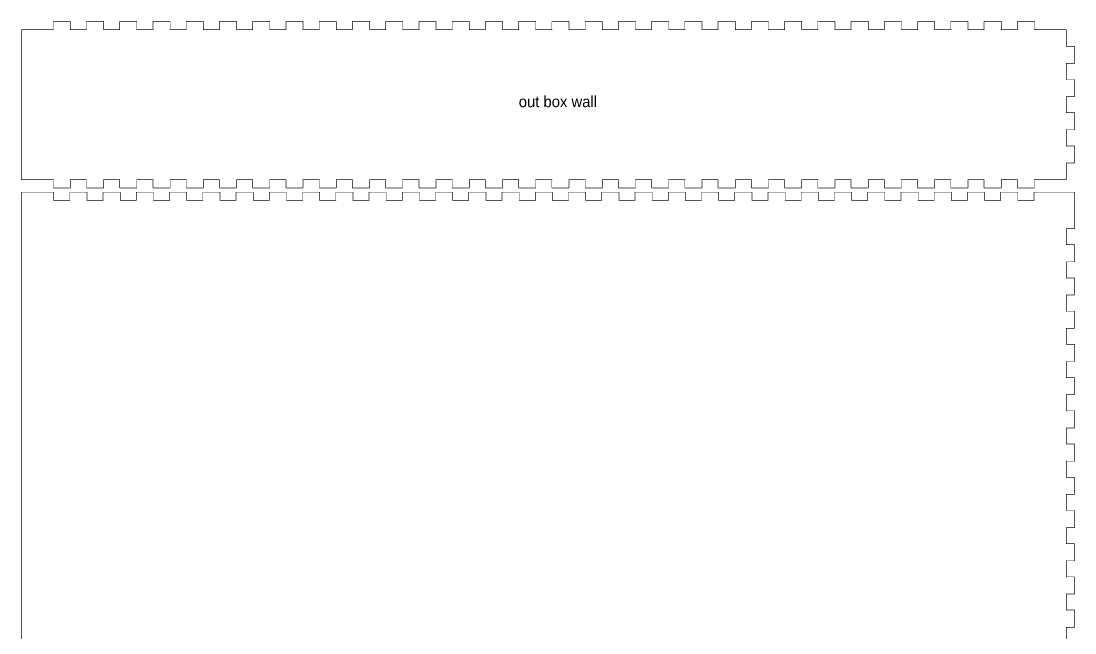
# Model space of a CAD drawing. Extents: x 10 to 772, y 10 to 1010.
# Drawn here: x 391.6 to 772, y 727 to 948.1 of the extents above; entities that cross this region are included whole.
import ezdxf

# ---------------------------------------------------------------- set-up
doc = ezdxf.new("R2010")
doc.units = 0
doc.layers.get('0').update_dxf_attribs({"linetype": 'CONTINUOUS'})

msp = doc.modelspace()

# ---------------------------------------------------------------- linework, layer by layer
at = {"color": 0, "const_width": 0.2}
msp.add_lwpolyline([(391.799, 890.799), (403.2, 890.799), (403.211, 890.799), (403.243, 890.813), (403.239, 890.838), (403.214, 890.841), (403.2, 890.81), (403.2, 890.799), (403.2, 887.899), (403.2, 887.885), (403.229, 887.829), (403.281, 887.801), (403.299, 887.801), (409.3, 887.801), (409.317, 887.801), (409.37, 887.829), (409.399, 887.885), (409.399, 887.899), (409.399, 890.799), (409.399, 890.81), (409.384, 890.841), (409.36, 890.838), (409.356, 890.813), (409.388, 890.799), (409.399, 890.799), (415.202, 890.799), (415.209, 890.799), (415.241, 890.813), (415.237, 890.838), (415.212, 890.841), (415.202, 890.81), (415.202, 890.799), (415.202, 887.899), (415.202, 887.885), (415.23, 887.829), (415.283, 887.801), (415.301, 887.801), (421.298, 887.801), (421.315, 887.801), (421.368, 887.829), (421.4, 887.885), (421.4, 887.899), (421.4, 890.799), (421.4, 890.81), (421.386, 890.841), (421.361, 890.838), (421.358, 890.813), (421.39, 890.799), (421.4, 890.799), (427.2, 890.799), (427.21, 890.799), (427.242, 890.813), (427.239, 890.838), (427.214, 890.841), (427.2, 890.81), (427.2, 890.799), (427.2, 887.899), (427.2, 887.885), (427.228, 887.829), (427.281, 887.801), (427.299, 887.801), (433.299, 887.801), (433.317, 887.801), (433.37, 887.829), (433.402, 887.885), (433.402, 887.899), (433.402, 890.799), (433.402, 890.81), (433.384, 890.841), (433.363, 890.838), (433.356, 890.813), (433.388, 890.799), (433.402, 890.799), (439.201, 890.799), (439.208, 890.799), (439.24, 890.813), (439.237, 890.838), (439.215, 890.841), (439.201, 890.81), (439.201, 890.799), (439.201, 887.899), (439.201, 887.885), (439.23, 887.829), (439.282, 887.801), (439.3, 887.801), (445.301, 887.801), (445.318, 887.801), (445.371, 887.829), (445.4, 887.885), (445.4, 887.899), (445.4, 890.799), (445.4, 890.81), (445.385, 890.841), (445.364, 890.838), (445.357, 890.813), (445.389, 890.799), (445.4, 890.799), (451.199, 890.799), (451.21, 890.799), (451.242, 890.813), (451.238, 890.838), (451.213, 890.841), (451.199, 890.81), (451.199, 890.799), (451.199, 887.899), (451.199, 887.885), (451.227, 887.829), (451.284, 887.801), (451.302, 887.801), (457.299, 887.801), (457.316, 887.801), (457.369, 887.829), (457.401, 887.885), (457.401, 887.899), (457.401, 890.799), (457.401, 890.81), (457.383, 890.841), (457.362, 890.838), (457.359, 890.813), (457.391, 890.799), (457.401, 890.799), (463.201, 890.799), (463.211, 890.799), (463.243, 890.813), (463.236, 890.838), (463.215, 890.841), (463.201, 890.81), (463.201, 890.799), (463.201, 887.899), (463.201, 887.885), (463.229, 887.829), (463.282, 887.801), (463.3, 887.801), (469.3, 887.801), (469.318, 887.801), (469.371, 887.829), (469.399, 887.885), (469.399, 887.899), (469.399, 890.799), (469.399, 890.81), (469.385, 890.841), (469.364, 890.838), (469.357, 890.813), (469.388, 890.799), (469.399, 890.799), (475.199, 890.799), (475.209, 890.799), (475.241, 890.813), (475.238, 890.838), (475.213, 890.841), (475.199, 890.81), (475.199, 890.799), (475.199, 887.899), (475.199, 887.885), (475.23, 887.829), (475.283, 887.801), (475.301, 887.801), (481.302, 887.801), (481.316, 887.801), (481.372, 887.829), (481.401, 887.885), (481.401, 887.899), (481.401, 890.799), (481.401, 890.81), (481.383, 890.841), (481.362, 890.838), (481.358, 890.813), (481.39, 890.799), (481.401, 890.799), (487.2, 890.799), (487.211, 890.799), (487.243, 890.813), (487.236, 890.838), (487.214, 890.841), (487.2, 890.81), (487.2, 890.799), (487.2, 887.899), (487.2, 887.885), (487.228, 887.829), (487.281, 887.801), (487.299, 887.801), (493.3, 887.801), (493.317, 887.801), (493.37, 887.829), (493.399, 887.885), (493.399, 887.899), (493.399, 890.799), (493.399, 890.81), (493.384, 890.841), (493.363, 890.838), (493.356, 890.813), (493.388, 890.799), (493.399, 890.799), (499.198, 890.799), (499.209, 890.799), (499.241, 890.813), (499.237, 890.838), (499.212, 890.841), (499.198, 890.81), (499.198, 890.799), (499.198, 887.899), (499.198, 887.885), (499.23, 887.829), (499.283, 887.801), (499.3, 887.801), (505.301, 887.801), (505.315, 887.801), (505.372, 887.829), (505.4, 887.885), (505.4, 887.899), (505.4, 890.799), (505.4, 890.81), (505.386, 890.841), (505.361, 890.838), (505.358, 890.813), (505.389, 890.799), (505.4, 890.799), (511.2, 890.799), (511.21, 890.799), (511.242, 890.813), (511.239, 890.838), (511.214, 890.841), (511.2, 890.81), (511.2, 890.799), (511.2, 887.899), (511.2, 887.885), (511.228, 887.829), (511.281, 887.801), (511.302, 887.801), (517.299, 887.801), (517.317, 887.801), (517.37, 887.829), (517.398, 887.885), (517.398, 887.899), (517.398, 890.799), (517.398, 890.81), (517.384, 890.841), (517.363, 890.838), (517.356, 890.813), (517.387, 890.799), (517.398, 890.799), (523.201, 890.799), (523.208, 890.799), (523.24, 890.813), (523.236, 890.838), (523.215, 890.841), (523.201, 890.81), (523.201, 890.799), (523.201, 887.899), (523.201, 887.885), (523.229, 887.829), (523.282, 887.801), (523.3, 887.801), (529.301, 887.801), (529.318, 887.801), (529.371, 887.829), (529.4, 887.885), (529.4, 887.899), (529.4, 890.799), (529.4, 890.81), (529.385, 890.841), (529.361, 890.838), (529.357, 890.813), (529.389, 890.799), (529.4, 890.799), (535.199, 890.799), (535.21, 890.799), (535.241, 890.813), (535.238, 890.838), (535.213, 890.841), (535.199, 890.81), (535.199, 890.799), (535.199, 887.899), (535.199, 887.885), (535.227, 887.829), (535.284, 887.801), (535.301, 887.801), (541.299, 887.801), (541.316, 887.801), (541.369, 887.829), (541.401, 887.885), (541.401, 887.899), (541.401, 890.799), (541.401, 890.81), (541.383, 890.841), (541.362, 890.838), (541.355, 890.813), (541.387, 890.799), (541.401, 890.799), (547.201, 890.799), (547.208, 890.799), (547.239, 890.813), (547.236, 890.838), (547.215, 890.841), (547.201, 890.81), (547.201, 890.799), (547.201, 887.899), (547.201, 887.885), (547.229, 887.829), (547.282, 887.801), (547.299, 887.801), (553.3, 887.801), (553.318, 887.801), (553.371, 887.829), (553.399, 887.885), (553.399, 887.899), (553.399, 890.799), (553.399, 890.81), (553.385, 890.841), (553.364, 890.838), (553.357, 890.813), (553.388, 890.799), (553.399, 890.799), (559.199, 890.799), (559.209, 890.799), (559.241, 890.813), (559.237, 890.838), (559.213, 890.841), (559.199, 890.81), (559.199, 890.799), (559.199, 887.899), (559.199, 887.885), (559.227, 887.829), (559.283, 887.801), (559.301, 887.801), (565.302, 887.801), (565.316, 887.801), (565.372, 887.829), (565.4, 887.885), (565.4, 887.899), (565.4, 890.799), (565.4, 890.81), (565.386, 890.841), (565.362, 890.838), (565.358, 890.813), (565.39, 890.799), (565.4, 890.799), (571.2, 890.799), (571.211, 890.799), (571.242, 890.813), (571.235, 890.838), (571.214, 890.841), (571.2, 890.81), (571.2, 890.799), (571.2, 887.899), (571.2, 887.885), (571.228, 887.829), (571.281, 887.801), (571.299, 887.801), (577.3, 887.801), (577.317, 887.801), (577.37, 887.829), (577.398, 887.885), (577.398, 887.899), (577.398, 890.799), (577.398, 890.81), (577.384, 890.841), (577.363, 890.838), (577.356, 890.813), (577.388, 890.799), (577.398, 890.799), (583.198, 890.799), (583.209, 890.799), (583.24, 890.813), (583.237, 890.838), (583.212, 890.841), (583.198, 890.81), (583.198, 890.799), (583.198, 887.899), (583.198, 887.885), (583.23, 887.829), (583.283, 887.801), (583.3, 887.801), (589.301, 887.801), (589.315, 887.801), (589.372, 887.829), (589.4, 887.885), (589.4, 887.899), (589.4, 890.799), (589.4, 890.81), (589.386, 890.841), (589.361, 890.838), (589.358, 890.813), (589.389, 890.799), (589.4, 890.799), (595.2, 890.799), (595.21, 890.799), (595.242, 890.813), (595.238, 890.838), (595.214, 890.841), (595.2, 890.81), (595.2, 890.799), (595.2, 887.899), (595.2, 887.885), (595.228, 887.829), (595.281, 887.801), (595.298, 887.801), (601.299, 887.801), (601.317, 887.801), (601.37, 887.829), (601.401, 887.885), (601.401, 887.899), (601.401, 890.799), (601.401, 890.81), (601.384, 890.841), (601.363, 890.838), (601.359, 890.813), (601.391, 890.799), (601.401, 890.799), (607.201, 890.799), (607.208, 890.799), (607.24, 890.813), (607.236, 890.838), (607.212, 890.841), (607.201, 890.81), (607.201, 890.799), (607.201, 887.899), (607.201, 887.885), (607.229, 887.829), (607.282, 887.801), (607.3, 887.801), (613.301, 887.801), (613.318, 887.801), (613.371, 887.829), (613.399, 887.885), (613.399, 887.899), (613.399, 890.799), (613.399, 890.81), (613.385, 890.841), (613.361, 890.838), (613.357, 890.813), (613.389, 890.799), (613.399, 890.799), (619.199, 890.799), (619.21, 890.799), (619.241, 890.813), (619.238, 890.838), (619.213, 890.841), (619.199, 890.81), (619.199, 890.799), (619.199, 887.899), (619.199, 887.885), (619.231, 887.829), (619.284, 887.801), (619.301, 887.801), (625.299, 887.801), (625.316, 887.801), (625.369, 887.829), (625.401, 887.885), (625.401, 887.899), (625.401, 890.799), (625.401, 890.81), (625.383, 890.841), (625.362, 890.838), (625.355, 890.813), (625.387, 890.799), (625.401, 890.799), (631.201, 890.799), (631.208, 890.799), (631.239, 890.813), (631.236, 890.838), (631.215, 890.841), (631.201, 890.81), (631.201, 890.799), (631.201, 887.899), (631.201, 887.885), (631.229, 887.829), (631.282, 887.801), (631.299, 887.801), (637.3, 887.801), (637.318, 887.801), (637.371, 887.829), (637.399, 887.885), (637.399, 887.899), (637.399, 890.799), (637.399, 890.81), (637.385, 890.841), (637.364, 890.838), (637.357, 890.813), (637.388, 890.799), (637.399, 890.799), (643.199, 890.799), (643.209, 890.799), (643.241, 890.813), (643.237, 890.838), (643.213, 890.841), (643.199, 890.81), (643.199, 890.799), (643.199, 887.899), (643.199, 887.885), (643.227, 887.829), (643.283, 887.801), (643.301, 887.801), (649.302, 887.801), (649.316, 887.801), (649.369, 887.829), (649.4, 887.885), (649.4, 887.899), (649.4, 890.799), (649.4, 890.81), (649.386, 890.841), (649.362, 890.838), (649.358, 890.813), (649.39, 890.799), (649.4, 890.799), (655.2, 890.799), (655.211, 890.799), (655.242, 890.813), (655.239, 890.838), (655.214, 890.841), (655.2, 890.81), (655.2, 890.799), (655.2, 887.899), (655.2, 887.885), (655.228, 887.829), (655.281, 887.801), (655.299, 887.801), (661.3, 887.801), (661.317, 887.801), (661.37, 887.829), (661.402, 887.885), (661.402, 887.899), (661.402, 890.799), (661.402, 890.81), (661.384, 890.841), (661.363, 890.838), (661.356, 890.813), (661.388, 890.799), (661.402, 890.799), (667.202, 890.799), (667.209, 890.799), (667.24, 890.813), (667.237, 890.838), (667.216, 890.841), (667.202, 890.81), (667.202, 890.799), (667.202, 887.899), (667.202, 887.885), (667.23, 887.829), (667.283, 887.801), (667.3, 887.801), (673.301, 887.801), (673.315, 887.801), (673.372, 887.829), (673.4, 887.885), (673.4, 887.899), (673.4, 890.799), (673.4, 890.81), (673.386, 890.841), (673.361, 890.838), (673.358, 890.813), (673.389, 890.799), (673.4, 890.799), (679.2, 890.799), (679.21, 890.799), (679.242, 890.813), (679.238, 890.838), (679.214, 890.841), (679.2, 890.81), (679.2, 890.799), (679.2, 887.899), (679.2, 887.885), (679.231, 887.829), (679.281, 887.801), (679.298, 887.801), (685.299, 887.801), (685.317, 887.801), (685.37, 887.829), (685.401, 887.885), (685.401, 887.899), (685.401, 890.799), (685.401, 890.81), (685.384, 890.841), (685.363, 890.838), (685.359, 890.813), (685.391, 890.799), (685.401, 890.799), (691.201, 890.799), (691.212, 890.799), (691.243, 890.813), (691.236, 890.838), (691.215, 890.841), (691.201, 890.81), (691.201, 890.799), (691.201, 887.899), (691.201, 887.885), (691.229, 887.829), (691.282, 887.801), (691.3, 887.801), (697.301, 887.801), (697.315, 887.801), (697.371, 887.829), (697.399, 887.885), (697.399, 887.899), (697.399, 890.799), (697.399, 890.81), (697.385, 890.841), (697.361, 890.838), (697.357, 890.813), (697.389, 890.799), (697.399, 890.799), (703.199, 890.799), (703.21, 890.799), (703.241, 890.813), (703.238, 890.838), (703.213, 890.841), (703.199, 890.81), (703.199, 890.799), (703.199, 887.899), (703.199, 887.885), (703.231, 887.829), (703.28, 887.801), (703.301, 887.801), (709.299, 887.801), (709.316, 887.801), (709.369, 887.829), (709.401, 887.885), (709.401, 887.899), (709.401, 890.799), (709.401, 890.81), (709.387, 890.841), (709.362, 890.838), (709.359, 890.813), (709.39, 890.799), (709.401, 890.799), (715.2, 890.799), (715.211, 890.799), (715.243, 890.813), (715.239, 890.838), (715.215, 890.841), (715.2, 890.81), (715.2, 890.799), (715.2, 887.899), (715.2, 887.885), (715.229, 887.829), (715.282, 887.801), (715.299, 887.801), (721.3, 887.801), (721.318, 887.801), (721.371, 887.829), (721.399, 887.885), (721.399, 887.899), (721.399, 890.799), (721.399, 890.81), (721.385, 890.841), (721.36, 890.838), (721.356, 890.813), (721.388, 890.799), (721.399, 890.799), (727.202, 890.799), (727.209, 890.799), (727.241, 890.813), (727.237, 890.838), (727.213, 890.841), (727.202, 890.81), (727.202, 890.799), (727.202, 887.899), (727.202, 887.885), (727.23, 887.829), (727.283, 887.801), (727.301, 887.801), (733.298, 887.801), (733.316, 887.801), (733.369, 887.829), (733.4, 887.885), (733.4, 887.899), (733.4, 890.799), (733.4, 890.81), (733.386, 890.841), (733.362, 890.838), (733.358, 890.813), (733.39, 890.799), (733.4, 890.799), (739.2, 890.799), (739.211, 890.799), (739.242, 890.813), (739.239, 890.838), (739.214, 890.841), (739.2, 890.81), (739.2, 890.799), (739.2, 887.899), (739.2, 887.885), (739.228, 887.829), (739.281, 887.801), (739.299, 887.801), (745.299, 887.801), (745.317, 887.801), (745.37, 887.829), (745.402, 887.885), (745.402, 887.899), (745.402, 890.799), (745.402, 890.81), (745.384, 890.841), (745.363, 890.838), (745.356, 890.813), (745.388, 890.799), (745.402, 890.799), (751.201, 890.799), (751.208, 890.799), (751.24, 890.813), (751.237, 890.838), (751.216, 890.841), (751.201, 890.81), (751.201, 890.799), (751.201, 887.899), (751.201, 887.885), (751.23, 887.829), (751.283, 887.801), (751.3, 887.801), (757.301, 887.801), (757.315, 887.801), (757.372, 887.829), (757.4, 887.885), (757.4, 887.899), (757.4, 890.799), (757.4, 890.81), (757.386, 890.841), (757.361, 890.838), (757.357, 890.813), (757.389, 890.799), (757.4, 890.799), (768.802, 890.799), (768.816, 890.799), (768.872, 890.831), (768.9, 890.884), (768.9, 890.901), (768.9, 896.8), (768.9, 896.81), (768.886, 896.842), (768.862, 896.839), (768.858, 896.814), (768.89, 896.8), (768.9, 896.8), (771.8, 896.8), (771.818, 896.8), (771.871, 896.832), (771.899, 896.885), (771.899, 896.899), (771.899, 902.899), (771.899, 902.917), (771.871, 902.97), (771.818, 902.998), (771.8, 902.998), (768.9, 902.998), (768.89, 902.998), (768.858, 902.984), (768.862, 902.963), (768.886, 902.959), (768.9, 902.991), (768.9, 902.998), (768.9, 908.801), (768.9, 908.812), (768.886, 908.844), (768.862, 908.837), (768.858, 908.816), (768.89, 908.801), (768.9, 908.801), (771.8, 908.801), (771.818, 908.801), (771.871, 908.83), (771.899, 908.883), (771.899, 908.9), (771.899, 914.901), (771.899, 914.919), (771.871, 914.972), (771.818, 915), (771.8, 915), (768.9, 915), (768.89, 915), (768.858, 914.986), (768.862, 914.961), (768.886, 914.957), (768.9, 914.989), (768.9, 915), (768.9, 920.799), (768.9, 920.81), (768.886, 920.842), (768.862, 920.838), (768.858, 920.813), (768.89, 920.799), (768.9, 920.799), (771.8, 920.799), (771.818, 920.799), (771.871, 920.831), (771.899, 920.884), (771.899, 920.902), (771.899, 926.899), (771.899, 926.917), (771.871, 926.973), (771.818, 927.001), (771.8, 927.001), (768.9, 927.001), (768.89, 927.001), (768.858, 926.987), (768.862, 926.962), (768.886, 926.959), (768.9, 926.991), (768.9, 927.001), (768.9, 932.801), (768.9, 932.811), (768.886, 932.843), (768.862, 932.84), (768.858, 932.815), (768.89, 932.801), (768.9, 932.801), (771.8, 932.801), (771.818, 932.801), (771.871, 932.829), (771.899, 932.882), (771.899, 932.9), (771.899, 938.9), (771.899, 938.918), (771.871, 938.971), (771.818, 938.999), (771.8, 938.999), (768.9, 938.999), (768.89, 938.999), (768.858, 938.985), (768.862, 938.964), (768.886, 938.957), (768.9, 938.989), (768.9, 938.999), (768.9, 944.901), (768.9, 944.919), (768.872, 944.972), (768.816, 945), (768.802, 945), (757.4, 945), (757.389, 945), (757.357, 944.986), (757.361, 944.961), (757.386, 944.958), (757.4, 944.989), (757.4, 945), (757.4, 947.9), (757.4, 947.917), (757.372, 947.97), (757.315, 947.999), (757.301, 947.999), (751.3, 947.999), (751.283, 947.999), (751.23, 947.97), (751.201, 947.917), (751.201, 947.9), (751.201, 945), (751.201, 944.989), (751.216, 944.958), (751.237, 944.961), (751.24, 944.986), (751.208, 945), (751.201, 945), (745.402, 945), (745.388, 945), (745.356, 944.986), (745.363, 944.961), (745.384, 944.958), (745.402, 944.989), (745.402, 945), (745.402, 947.9), (745.402, 947.917), (745.37, 947.97), (745.317, 947.999), (745.299, 947.999), (739.299, 947.999), (739.281, 947.999), (739.228, 947.97), (739.2, 947.917), (739.2, 947.9), (739.2, 945), (739.2, 944.989), (739.214, 944.958), (739.239, 944.961), (739.242, 944.986), (739.211, 945), (739.2, 945), (733.4, 945), (733.39, 945), (733.358, 944.986), (733.362, 944.961), (733.386, 944.958), (733.4, 944.989), (733.4, 945), (733.4, 947.9), (733.4, 947.917), (733.369, 947.97), (733.316, 947.999), (733.298, 947.999), (727.301, 947.999), (727.283, 947.999), (727.23, 947.97), (727.202, 947.917), (727.202, 947.9), (727.202, 945), (727.202, 944.989), (727.213, 944.958), (727.237, 944.961), (727.241, 944.986), (727.209, 945), (727.202, 945), (721.399, 945), (721.388, 945), (721.356, 944.986), (721.36, 944.961), (721.385, 944.958), (721.399, 944.989), (721.399, 945), (721.399, 947.9), (721.399, 947.917), (721.371, 947.97), (721.318, 947.999), (721.3, 947.999), (715.299, 947.999), (715.282, 947.999), (715.229, 947.97), (715.2, 947.917), (715.2, 947.9), (715.2, 945), (715.2, 944.989), (715.215, 944.958), (715.239, 944.961), (715.243, 944.986), (715.211, 945), (715.2, 945), (709.401, 945), (709.39, 945), (709.359, 944.986), (709.362, 944.961), (709.387, 944.958), (709.401, 944.989), (709.401, 945), (709.401, 947.9), (709.401, 947.917), (709.369, 947.97), (709.316, 947.999), (709.299, 947.999), (703.301, 947.999), (703.28, 947.999), (703.231, 947.97), (703.199, 947.917), (703.199, 947.9), (703.199, 945), (703.199, 944.989), (703.213, 944.958), (703.238, 944.961), (703.241, 944.986), (703.21, 945), (703.199, 945), (697.399, 945), (697.389, 945), (697.357, 944.986), (697.361, 944.961), (697.385, 944.958), (697.399, 944.989), (697.399, 945), (697.399, 947.9), (697.399, 947.917), (697.371, 947.97), (697.315, 947.999), (697.301, 947.999), (691.3, 947.999), (691.282, 947.999), (691.229, 947.97), (691.201, 947.917), (691.201, 947.9), (691.201, 945), (691.201, 944.989), (691.215, 944.958), (691.236, 944.961), (691.243, 944.986), (691.212, 945), (691.201, 945), (685.401, 945), (685.391, 945), (685.359, 944.986), (685.363, 944.961), (685.384, 944.958), (685.401, 944.989), (685.401, 945), (685.401, 947.9), (685.401, 947.917), (685.37, 947.97), (685.317, 947.999), (685.299, 947.999), (679.298, 947.999), (679.281, 947.999), (679.231, 947.97), (679.2, 947.917), (679.2, 947.9), (679.2, 945), (679.2, 944.989), (679.214, 944.958), (679.238, 944.961), (679.242, 944.986), (679.21, 945), (679.2, 945), (673.4, 945), (673.389, 945), (673.358, 944.986), (673.361, 944.961), (673.386, 944.958), (673.4, 944.989), (673.4, 945), (673.4, 947.9), (673.4, 947.917), (673.372, 947.97), (673.315, 947.999), (673.301, 947.999), (667.3, 947.999), (667.283, 947.999), (667.23, 947.97), (667.202, 947.917), (667.202, 947.9), (667.202, 945), (667.202, 944.989), (667.216, 944.958), (667.237, 944.961), (667.24, 944.986), (667.209, 945), (667.202, 945), (661.402, 945), (661.388, 945), (661.356, 944.986), (661.363, 944.961), (661.384, 944.958), (661.402, 944.989), (661.402, 945), (661.402, 947.9), (661.402, 947.917), (661.37, 947.97), (661.317, 947.999), (661.3, 947.999), (655.299, 947.999), (655.281, 947.999), (655.228, 947.97), (655.2, 947.917), (655.2, 947.9), (655.2, 945), (655.2, 944.989), (655.214, 944.958), (655.239, 944.961), (655.242, 944.986), (655.211, 945), (655.2, 945), (649.4, 945), (649.39, 945), (649.358, 944.986), (649.362, 944.961), (649.386, 944.958), (649.4, 944.989), (649.4, 945), (649.4, 947.9), (649.4, 947.917), (649.369, 947.97), (649.316, 947.999), (649.302, 947.999), (643.301, 947.999), (643.283, 947.999), (643.227, 947.97), (643.199, 947.917), (643.199, 947.9), (643.199, 945), (643.199, 944.989), (643.213, 944.958), (643.237, 944.961), (643.241, 944.986), (643.209, 945), (643.199, 945), (637.399, 945), (637.388, 945), (637.357, 944.986), (637.364, 944.961), (637.385, 944.958), (637.399, 944.989), (637.399, 945), (637.399, 947.9), (637.399, 947.917), (637.371, 947.97), (637.318, 947.999), (637.3, 947.999), (631.299, 947.999), (631.282, 947.999), (631.229, 947.97), (631.201, 947.917), (631.201, 947.9), (631.201, 945), (631.201, 944.989), (631.215, 944.958), (631.236, 944.961), (631.239, 944.986), (631.208, 945), (631.201, 945), (625.401, 945), (625.387, 945), (625.355, 944.986), (625.362, 944.961), (625.383, 944.958), (625.401, 944.989), (625.401, 945), (625.401, 947.9), (625.401, 947.917), (625.369, 947.97), (625.316, 947.999), (625.299, 947.999), (619.301, 947.999), (619.284, 947.999), (619.231, 947.97), (619.199, 947.917), (619.199, 947.9), (619.199, 945), (619.199, 944.989), (619.213, 944.958), (619.238, 944.961), (619.241, 944.986), (619.21, 945), (619.199, 945), (613.399, 945), (613.389, 945), (613.357, 944.986), (613.361, 944.961), (613.385, 944.958), (613.399, 944.989), (613.399, 945), (613.399, 947.9), (613.399, 947.917), (613.371, 947.97), (613.318, 947.999), (613.301, 947.999), (607.3, 947.999), (607.282, 947.999), (607.229, 947.97), (607.201, 947.917), (607.201, 947.9), (607.201, 945), (607.201, 944.989), (607.212, 944.958), (607.236, 944.961), (607.24, 944.986), (607.208, 945), (607.201, 945), (601.401, 945), (601.391, 945), (601.359, 944.986), (601.363, 944.961), (601.384, 944.958), (601.401, 944.989), (601.401, 945), (601.401, 947.9), (601.401, 947.917), (601.37, 947.97), (601.317, 947.999), (601.299, 947.999), (595.298, 947.999), (595.281, 947.999), (595.228, 947.97), (595.2, 947.917), (595.2, 947.9), (595.2, 945), (595.2, 944.989), (595.214, 944.958), (595.238, 944.961), (595.242, 944.986), (595.21, 945), (595.2, 945), (589.4, 945), (589.389, 945), (589.358, 944.986), (589.361, 944.961), (589.386, 944.958), (589.4, 944.989), (589.4, 945), (589.4, 947.9), (589.4, 947.917), (589.372, 947.97), (589.315, 947.999), (589.301, 947.999), (583.3, 947.999), (583.283, 947.999), (583.23, 947.97), (583.198, 947.917), (583.198, 947.9), (583.198, 945), (583.198, 944.989), (583.212, 944.958), (583.237, 944.961), (583.24, 944.986), (583.209, 945), (583.198, 945), (577.398, 945), (577.388, 945), (577.356, 944.986), (577.363, 944.961), (577.384, 944.958), (577.398, 944.989), (577.398, 945), (577.398, 947.9), (577.398, 947.917), (577.37, 947.97), (577.317, 947.999), (577.3, 947.999), (571.299, 947.999), (571.281, 947.999), (571.228, 947.97), (571.2, 947.917), (571.2, 947.9), (571.2, 945), (571.2, 944.989), (571.214, 944.958), (571.235, 944.961), (571.242, 944.986), (571.211, 945), (571.2, 945), (565.4, 945), (565.39, 945), (565.358, 944.986), (565.362, 944.961), (565.386, 944.958), (565.4, 944.989), (565.4, 945), (565.4, 947.9), (565.4, 947.917), (565.372, 947.97), (565.316, 947.999), (565.302, 947.999), (559.301, 947.999), (559.283, 947.999), (559.227, 947.97), (559.199, 947.917), (559.199, 947.9), (559.199, 945), (559.199, 944.989), (559.213, 944.958), (559.237, 944.961), (559.241, 944.986), (559.209, 945), (559.199, 945), (553.399, 945), (553.388, 945), (553.357, 944.986), (553.364, 944.961), (553.385, 944.958), (553.399, 944.989), (553.399, 945), (553.399, 947.9), (553.399, 947.917), (553.371, 947.97), (553.318, 947.999), (553.3, 947.999), (547.299, 947.999), (547.282, 947.999), (547.229, 947.97), (547.201, 947.917), (547.201, 947.9), (547.201, 945), (547.201, 944.989), (547.215, 944.958), (547.236, 944.961), (547.239, 944.986), (547.208, 945), (547.201, 945), (541.401, 945), (541.387, 945), (541.355, 944.986), (541.362, 944.961), (541.383, 944.958), (541.401, 944.989), (541.401, 945), (541.401, 947.9), (541.401, 947.917), (541.369, 947.97), (541.316, 947.999), (541.299, 947.999), (535.301, 947.999), (535.284, 947.999), (535.227, 947.97), (535.199, 947.917), (535.199, 947.9), (535.199, 945), (535.199, 944.989), (535.213, 944.958), (535.238, 944.961), (535.241, 944.986), (535.21, 945), (535.199, 945), (529.4, 945), (529.389, 945), (529.357, 944.986), (529.361, 944.961), (529.385, 944.958), (529.4, 944.989), (529.4, 945), (529.4, 947.9), (529.4, 947.917), (529.371, 947.97), (529.318, 947.999), (529.301, 947.999), (523.3, 947.999), (523.282, 947.999), (523.229, 947.97), (523.201, 947.917), (523.201, 947.9), (523.201, 945), (523.201, 944.989), (523.215, 944.958), (523.236, 944.961), (523.24, 944.986), (523.208, 945), (523.201, 945), (517.398, 945), (517.387, 945), (517.356, 944.986), (517.363, 944.961), (517.384, 944.958), (517.398, 944.989), (517.398, 945), (517.398, 947.9), (517.398, 947.917), (517.37, 947.97), (517.317, 947.999), (517.299, 947.999), (511.302, 947.999), (511.281, 947.999), (511.228, 947.97), (511.2, 947.917), (511.2, 947.9), (511.2, 945), (511.2, 944.989), (511.214, 944.958), (511.239, 944.961), (511.242, 944.986), (511.21, 945), (511.2, 945), (505.4, 945), (505.389, 945), (505.358, 944.986), (505.361, 944.961), (505.386, 944.958), (505.4, 944.989), (505.4, 945), (505.4, 947.9), (505.4, 947.917), (505.372, 947.97), (505.315, 947.999), (505.301, 947.999), (499.3, 947.999), (499.283, 947.999), (499.23, 947.97), (499.198, 947.917), (499.198, 947.9), (499.198, 945), (499.198, 944.989), (499.212, 944.958), (499.237, 944.961), (499.241, 944.986), (499.209, 945), (499.198, 945), (493.399, 945), (493.388, 945), (493.356, 944.986), (493.363, 944.961), (493.384, 944.958), (493.399, 944.989), (493.399, 945), (493.399, 947.9), (493.399, 947.917), (493.37, 947.97), (493.317, 947.999), (493.3, 947.999), (487.299, 947.999), (487.281, 947.999), (487.228, 947.97), (487.2, 947.917), (487.2, 947.9), (487.2, 945), (487.2, 944.989), (487.214, 944.958), (487.236, 944.961), (487.243, 944.986), (487.211, 945), (487.2, 945), (481.401, 945), (481.39, 945), (481.358, 944.986), (481.362, 944.961), (481.383, 944.958), (481.401, 944.989), (481.401, 945), (481.401, 947.9), (481.401, 947.917), (481.372, 947.97), (481.316, 947.999), (481.302, 947.999), (475.301, 947.999), (475.283, 947.999), (475.23, 947.97), (475.199, 947.917), (475.199, 947.9), (475.199, 945), (475.199, 944.989), (475.213, 944.958), (475.238, 944.961), (475.241, 944.986), (475.209, 945), (475.199, 945), (469.399, 945), (469.388, 945), (469.357, 944.986), (469.364, 944.961), (469.385, 944.958), (469.399, 944.989), (469.399, 945), (469.399, 947.9), (469.399, 947.917), (469.371, 947.97), (469.318, 947.999), (469.3, 947.999), (463.3, 947.999), (463.282, 947.999), (463.229, 947.97), (463.201, 947.917), (463.201, 947.9), (463.201, 945), (463.201, 944.989), (463.215, 944.958), (463.236, 944.961), (463.243, 944.986), (463.211, 945), (463.201, 945), (457.401, 945), (457.391, 945), (457.359, 944.986), (457.362, 944.961), (457.383, 944.958), (457.401, 944.989), (457.401, 945), (457.401, 947.9), (457.401, 947.917), (457.369, 947.97), (457.316, 947.999), (457.299, 947.999), (451.302, 947.999), (451.284, 947.999), (451.227, 947.97), (451.199, 947.917), (451.199, 947.9), (451.199, 945), (451.199, 944.989), (451.213, 944.958), (451.238, 944.961), (451.242, 944.986), (451.21, 945), (451.199, 945), (445.4, 945), (445.389, 945), (445.357, 944.986), (445.364, 944.961), (445.385, 944.958), (445.4, 944.989), (445.4, 945), (445.4, 947.9), (445.4, 947.917), (445.371, 947.97), (445.318, 947.999), (445.301, 947.999), (439.3, 947.999), (439.282, 947.999), (439.23, 947.97), (439.201, 947.917), (439.201, 947.9), (439.201, 945), (439.201, 944.989), (439.215, 944.958), (439.237, 944.961), (439.24, 944.986), (439.208, 945), (439.201, 945), (433.402, 945), (433.388, 945), (433.356, 944.986), (433.363, 944.961), (433.384, 944.958), (433.402, 944.989), (433.402, 945), (433.402, 947.9), (433.402, 947.917), (433.37, 947.97), (433.317, 947.999), (433.299, 947.999), (427.299, 947.999), (427.281, 947.999), (427.228, 947.97), (427.2, 947.917), (427.2, 947.9), (427.2, 945), (427.2, 944.989), (427.214, 944.958), (427.239, 944.961), (427.242, 944.986), (427.21, 945), (427.2, 945), (421.4, 945), (421.39, 945), (421.358, 944.986), (421.361, 944.961), (421.386, 944.958), (421.4, 944.989), (421.4, 945), (421.4, 947.9), (421.4, 947.917), (421.368, 947.97), (421.315, 947.999), (421.298, 947.999), (415.301, 947.999), (415.283, 947.999), (415.23, 947.97), (415.202, 947.917), (415.202, 947.9), (415.202, 945), (415.202, 944.989), (415.212, 944.958), (415.237, 944.961), (415.241, 944.986), (415.209, 945), (415.202, 945), (409.399, 945), (409.388, 945), (409.356, 944.986), (409.36, 944.961), (409.384, 944.958), (409.399, 944.989), (409.399, 945), (409.399, 947.9), (409.399, 947.917), (409.37, 947.97), (409.317, 947.999), (409.3, 947.999), (403.299, 947.999), (403.281, 947.999), (403.229, 947.97), (403.2, 947.917), (403.2, 947.9), (403.2, 945), (403.2, 944.989), (403.214, 944.958), (403.239, 944.961), (403.243, 944.986), (403.211, 945), (403.2, 945), (391.799, 945), (391.781, 945), (391.728, 944.972), (391.7, 944.919), (391.7, 944.901), (391.7, 890.901), (391.7, 890.884), (391.728, 890.831), (391.781, 890.799), (391.799, 890.799)], close=True, dxfattribs=at)
msp.add_lwpolyline([(768.9, 723.3), (768.9, 729.1), (768.9, 729.111), (768.886, 729.142), (768.862, 729.139), (768.858, 729.114), (768.89, 729.1), (768.9, 729.1), (771.8, 729.1), (771.818, 729.1), (771.871, 729.128), (771.899, 729.185), (771.899, 729.199), (771.899, 735.199), (771.899, 735.217), (771.871, 735.27), (771.818, 735.302), (771.8, 735.302), (768.9, 735.302), (768.89, 735.302), (768.858, 735.288), (768.862, 735.263), (768.886, 735.259), (768.9, 735.291), (768.9, 735.302), (768.9, 741.101), (768.9, 741.112), (768.886, 741.144), (768.862, 741.137), (768.858, 741.116), (768.89, 741.101), (768.9, 741.101), (771.8, 741.101), (771.818, 741.101), (771.871, 741.13), (771.899, 741.183), (771.899, 741.2), (771.899, 747.201), (771.899, 747.219), (771.871, 747.272), (771.818, 747.3), (771.8, 747.3), (768.9, 747.3), (768.89, 747.3), (768.858, 747.286), (768.862, 747.264), (768.886, 747.257), (768.9, 747.289), (768.9, 747.3), (768.9, 753.099), (768.9, 753.11), (768.886, 753.142), (768.862, 753.138), (768.858, 753.117), (768.89, 753.099), (768.9, 753.099), (771.8, 753.099), (771.818, 753.099), (771.871, 753.131), (771.899, 753.184), (771.899, 753.198), (771.899, 759.199), (771.899, 759.217), (771.871, 759.273), (771.818, 759.301), (771.8, 759.301), (768.9, 759.301), (768.89, 759.301), (768.858, 759.287), (768.862, 759.262), (768.886, 759.259), (768.9, 759.291), (768.9, 759.301), (768.9, 765.101), (768.9, 765.112), (768.886, 765.143), (768.862, 765.136), (768.858, 765.115), (768.89, 765.101), (768.9, 765.101), (771.8, 765.101), (771.818, 765.101), (771.871, 765.129), (771.899, 765.182), (771.899, 765.2), (771.899, 771.2), (771.899, 771.218), (771.871, 771.271), (771.818, 771.299), (771.8, 771.299), (768.9, 771.299), (768.89, 771.299), (768.858, 771.285), (768.862, 771.264), (768.886, 771.26), (768.9, 771.292), (768.9, 771.299), (768.9, 777.099), (768.9, 777.113), (768.886, 777.145), (768.862, 777.138), (768.858, 777.117), (768.89, 777.099), (768.9, 777.099), (771.8, 777.099), (771.818, 777.099), (771.871, 777.131), (771.899, 777.184), (771.899, 777.201), (771.899, 783.198), (771.899, 783.216), (771.871, 783.273), (771.818, 783.301), (771.8, 783.301), (768.9, 783.301), (768.89, 783.301), (768.858, 783.287), (768.862, 783.262), (768.886, 783.258), (768.9, 783.29), (768.9, 783.301), (768.9, 789.1), (768.9, 789.111), (768.886, 789.143), (768.862, 789.139), (768.858, 789.115), (768.89, 789.1), (768.9, 789.1), (771.8, 789.1), (771.818, 789.1), (771.871, 789.129), (771.899, 789.182), (771.899, 789.199), (771.899, 795.2), (771.899, 795.218), (771.871, 795.27), (771.818, 795.299), (771.8, 795.299), (768.9, 795.299), (768.89, 795.299), (768.858, 795.288), (768.862, 795.263), (768.886, 795.26), (768.9, 795.292), (768.9, 795.299), (768.9, 801.102), (768.9, 801.113), (768.886, 801.144), (768.862, 801.137), (768.858, 801.116), (768.89, 801.102), (768.9, 801.102), (771.8, 801.102), (771.818, 801.102), (771.871, 801.13), (771.899, 801.183), (771.899, 801.201), (771.899, 807.201), (771.899, 807.219), (771.871, 807.272), (771.818, 807.3), (771.8, 807.3), (768.9, 807.3), (768.89, 807.3), (768.858, 807.286), (768.862, 807.261), (768.886, 807.258), (768.9, 807.29), (768.9, 807.3), (768.9, 813.1), (768.9, 813.11), (768.886, 813.142), (768.862, 813.139), (768.858, 813.114), (768.89, 813.1), (768.9, 813.1), (771.8, 813.1), (771.818, 813.1), (771.871, 813.128), (771.899, 813.185), (771.899, 813.199), (771.899, 819.199), (771.899, 819.217), (771.871, 819.27), (771.818, 819.302), (771.8, 819.302), (768.9, 819.302), (768.89, 819.302), (768.858, 819.288), (768.862, 819.263), (768.886, 819.259), (768.9, 819.291), (768.9, 819.302), (768.9, 825.101), (768.9, 825.112), (768.886, 825.144), (768.862, 825.137), (768.858, 825.115), (768.89, 825.101), (768.9, 825.101), (771.8, 825.101), (771.818, 825.101), (771.871, 825.13), (771.899, 825.183), (771.899, 825.2), (771.899, 831.201), (771.899, 831.219), (771.871, 831.271), (771.818, 831.3), (771.8, 831.3), (768.9, 831.3), (768.89, 831.3), (768.858, 831.286), (768.862, 831.264), (768.886, 831.257), (768.9, 831.289), (768.9, 831.3), (768.9, 837.099), (768.9, 837.11), (768.886, 837.142), (768.862, 837.138), (768.858, 837.117), (768.89, 837.099), (768.9, 837.099), (771.8, 837.099), (771.818, 837.099), (771.871, 837.128), (771.899, 837.184), (771.899, 837.198), (771.899, 843.199), (771.899, 843.216), (771.871, 843.273), (771.818, 843.301), (771.8, 843.301), (768.9, 843.301), (768.89, 843.301), (768.858, 843.287), (768.862, 843.262), (768.886, 843.259), (768.9, 843.291), (768.9, 843.301), (768.9, 849.101), (768.9, 849.111), (768.886, 849.143), (768.862, 849.136), (768.858, 849.115), (768.89, 849.101), (768.9, 849.101), (771.8, 849.101), (771.818, 849.101), (771.871, 849.129), (771.899, 849.182), (771.899, 849.2), (771.899, 855.2), (771.899, 855.218), (771.871, 855.271), (771.818, 855.299), (771.8, 855.299), (768.9, 855.299), (768.89, 855.299), (768.858, 855.285), (768.862, 855.264), (768.886, 855.26), (768.9, 855.292), (768.9, 855.299), (768.9, 861.099), (768.9, 861.113), (768.886, 861.145), (768.862, 861.138), (768.858, 861.116), (768.89, 861.099), (768.9, 861.099), (771.8, 861.099), (771.818, 861.099), (771.871, 861.131), (771.899, 861.183), (771.899, 861.201), (771.899, 867.198), (771.899, 867.216), (771.871, 867.272), (771.818, 867.301), (771.8, 867.301), (768.9, 867.301), (768.89, 867.301), (768.858, 867.287), (768.862, 867.262), (768.886, 867.258), (768.9, 867.29), (768.9, 867.301), (768.9, 873.1), (768.9, 873.111), (768.886, 873.143), (768.862, 873.139), (768.858, 873.114), (768.89, 873.1), (768.9, 873.1), (771.8, 873.1), (771.818, 873.1), (771.871, 873.129), (771.899, 873.181), (771.899, 873.199), (771.899, 883.2), (771.899, 886.199), (771.899, 886.217), (771.871, 886.273), (771.818, 886.301), (771.8, 886.301), (768.802, 886.301), (757.301, 886.301), (757.283, 886.301), (757.23, 886.273), (757.199, 886.217), (757.199, 886.199), (757.199, 883.299), (757.199, 883.292), (757.213, 883.26), (757.238, 883.264), (757.241, 883.285), (757.209, 883.299), (757.199, 883.299), (751.399, 883.299), (751.388, 883.299), (751.357, 883.285), (751.36, 883.264), (751.385, 883.26), (751.399, 883.292), (751.399, 883.299), (751.399, 886.199), (751.399, 886.217), (751.371, 886.273), (751.314, 886.301), (751.3, 886.301), (745.299, 886.301), (745.282, 886.301), (745.229, 886.273), (745.201, 886.217), (745.201, 886.199), (745.201, 883.299), (745.201, 883.292), (745.215, 883.26), (745.236, 883.264), (745.243, 883.285), (745.211, 883.299), (745.201, 883.299), (739.401, 883.299), (739.39, 883.299), (739.359, 883.285), (739.362, 883.264), (739.383, 883.26), (739.401, 883.292), (739.401, 883.299), (739.401, 886.199), (739.401, 886.217), (739.369, 886.273), (739.316, 886.301), (739.299, 886.301), (733.298, 886.301), (733.28, 886.301), (733.231, 886.273), (733.199, 886.217), (733.199, 886.199), (733.199, 883.299), (733.199, 883.292), (733.213, 883.26), (733.238, 883.264), (733.242, 883.285), (733.21, 883.299), (733.199, 883.299), (727.4, 883.299), (727.389, 883.299), (727.357, 883.285), (727.361, 883.264), (727.385, 883.26), (727.4, 883.292), (727.4, 883.299), (727.4, 886.199), (727.4, 886.217), (727.371, 886.273), (727.315, 886.301), (727.301, 886.301), (721.3, 886.301), (721.282, 886.301), (721.229, 886.273), (721.201, 886.217), (721.201, 886.199), (721.201, 883.299), (721.201, 883.292), (721.215, 883.26), (721.237, 883.264), (721.24, 883.285), (721.212, 883.299), (721.201, 883.299), (715.402, 883.299), (715.391, 883.299), (715.359, 883.285), (715.363, 883.264), (715.384, 883.26), (715.402, 883.292), (715.402, 883.299), (715.402, 886.199), (715.402, 886.217), (715.37, 886.273), (715.317, 886.301), (715.299, 886.301), (709.299, 886.301), (709.281, 886.301), (709.228, 886.273), (709.2, 886.217), (709.2, 886.199), (709.2, 883.299), (709.2, 883.292), (709.214, 883.26), (709.239, 883.264), (709.242, 883.285), (709.21, 883.299), (709.2, 883.299), (703.4, 883.299), (703.389, 883.299), (703.358, 883.285), (703.361, 883.264), (703.386, 883.26), (703.4, 883.292), (703.4, 883.299), (703.4, 886.199), (703.4, 886.217), (703.368, 886.273), (703.315, 886.301), (703.301, 886.301), (697.301, 886.301), (697.283, 886.301), (697.23, 886.273), (697.202, 886.217), (697.202, 886.199), (697.202, 883.299), (697.202, 883.292), (697.216, 883.26), (697.237, 883.264), (697.241, 883.285), (697.209, 883.299), (697.202, 883.299), (691.402, 883.299), (691.388, 883.299), (691.356, 883.285), (691.363, 883.264), (691.384, 883.26), (691.402, 883.292), (691.402, 883.299), (691.402, 886.199), (691.402, 886.217), (691.37, 886.273), (691.317, 886.301), (691.3, 886.301), (685.299, 886.301), (685.281, 886.301), (685.229, 886.273), (685.2, 886.217), (685.2, 886.199), (685.2, 883.299), (685.2, 883.292), (685.214, 883.26), (685.239, 883.264), (685.243, 883.285), (685.211, 883.299), (685.2, 883.299), (679.401, 883.299), (679.39, 883.299), (679.358, 883.285), (679.362, 883.264), (679.386, 883.26), (679.401, 883.292), (679.401, 883.299), (679.401, 886.199), (679.401, 886.217), (679.369, 886.273), (679.316, 886.301), (679.298, 886.301), (673.301, 886.301), (673.283, 886.301), (673.227, 886.273), (673.199, 886.217), (673.199, 886.199), (673.199, 883.299), (673.199, 883.292), (673.213, 883.26), (673.238, 883.264), (673.241, 883.285), (673.209, 883.299), (673.199, 883.299), (667.399, 883.299), (667.389, 883.299), (667.357, 883.285), (667.36, 883.264), (667.385, 883.26), (667.399, 883.292), (667.399, 883.299), (667.399, 886.199), (667.399, 886.217), (667.371, 886.273), (667.318, 886.301), (667.3, 886.301), (661.3, 886.301), (661.282, 886.301), (661.229, 886.273), (661.201, 886.217), (661.201, 886.199), (661.201, 883.299), (661.201, 883.292), (661.215, 883.26), (661.24, 883.264), (661.243, 883.285), (661.211, 883.299), (661.201, 883.299), (655.401, 883.299), (655.391, 883.299), (655.359, 883.285), (655.362, 883.264), (655.387, 883.26), (655.401, 883.292), (655.401, 883.299), (655.401, 886.199), (655.401, 886.217), (655.369, 886.273), (655.316, 886.301), (655.299, 886.301), (649.302, 886.301), (649.28, 886.301), (649.231, 886.273), (649.199, 886.217), (649.199, 886.199), (649.199, 883.299), (649.199, 883.292), (649.213, 883.26), (649.238, 883.264), (649.242, 883.285), (649.21, 883.299), (649.199, 883.299), (643.4, 883.299), (643.389, 883.299), (643.357, 883.285), (643.361, 883.264), (643.386, 883.26), (643.4, 883.292), (643.4, 883.299), (643.4, 886.199), (643.4, 886.217), (643.371, 886.273), (643.315, 886.301), (643.301, 886.301), (637.3, 886.301), (637.282, 886.301), (637.23, 886.273), (637.198, 886.217), (637.198, 886.199), (637.198, 883.299), (637.198, 883.292), (637.212, 883.26), (637.237, 883.264), (637.24, 883.285), (637.208, 883.299), (637.198, 883.299), (631.402, 883.299), (631.391, 883.299), (631.359, 883.285), (631.363, 883.264), (631.384, 883.26), (631.402, 883.292), (631.402, 883.299), (631.402, 886.199), (631.402, 886.217), (631.37, 886.273), (631.317, 886.301), (631.299, 886.301), (625.299, 886.301), (625.281, 886.301), (625.228, 886.273), (625.2, 886.217), (625.2, 886.199), (625.2, 883.299), (625.2, 883.292), (625.214, 883.26), (625.235, 883.264), (625.242, 883.285), (625.21, 883.299), (625.2, 883.299), (619.4, 883.299), (619.39, 883.299), (619.358, 883.285), (619.361, 883.264), (619.386, 883.26), (619.4, 883.292), (619.4, 883.299), (619.4, 886.199), (619.4, 886.217), (619.372, 886.273), (619.316, 886.301), (619.301, 886.301), (613.301, 886.301), (613.283, 886.301), (613.23, 886.273), (613.198, 886.217), (613.198, 886.199), (613.198, 883.299), (613.198, 883.292), (613.212, 883.26), (613.237, 883.264), (613.241, 883.285), (613.209, 883.299), (613.198, 883.299), (607.402, 883.299), (607.388, 883.299), (607.356, 883.285), (607.363, 883.264), (607.385, 883.26), (607.402, 883.292), (607.402, 883.299), (607.402, 886.199), (607.402, 886.217), (607.37, 886.273), (607.318, 886.301), (607.3, 886.301), (601.299, 886.301), (601.282, 886.301), (601.229, 886.273), (601.2, 886.217), (601.2, 886.199), (601.2, 883.299), (601.2, 883.292), (601.214, 883.26), (601.236, 883.264), (601.239, 883.285), (601.207, 883.299), (601.2, 883.299), (595.401, 883.299), (595.39, 883.299), (595.358, 883.285), (595.362, 883.264), (595.387, 883.26), (595.401, 883.292), (595.401, 883.299), (595.401, 886.199), (595.401, 886.217), (595.369, 886.273), (595.316, 886.301), (595.298, 886.301), (589.301, 886.301), (589.284, 886.301), (589.227, 886.273), (589.199, 886.217), (589.199, 886.199), (589.199, 883.299), (589.199, 883.292), (589.213, 883.26), (589.238, 883.264), (589.241, 883.285), (589.209, 883.299), (589.199, 883.299), (583.399, 883.299), (583.389, 883.299), (583.357, 883.285), (583.364, 883.264), (583.385, 883.26), (583.399, 883.292), (583.399, 883.299), (583.399, 886.199), (583.399, 886.217), (583.371, 886.273), (583.318, 886.301), (583.3, 886.301), (577.3, 886.301), (577.282, 886.301), (577.229, 886.273), (577.201, 886.217), (577.201, 886.199), (577.201, 883.299), (577.201, 883.292), (577.215, 883.26), (577.236, 883.264), (577.24, 883.285), (577.208, 883.299), (577.201, 883.299), (571.401, 883.299), (571.391, 883.299), (571.359, 883.285), (571.362, 883.264), (571.387, 883.26), (571.401, 883.292), (571.401, 883.299), (571.401, 886.199), (571.401, 886.217), (571.369, 886.273), (571.317, 886.301), (571.299, 886.301), (565.302, 886.301), (565.284, 886.301), (565.228, 886.273), (565.199, 886.217), (565.199, 886.199), (565.199, 883.299), (565.199, 883.292), (565.214, 883.26), (565.238, 883.264), (565.242, 883.285), (565.21, 883.299), (565.199, 883.299), (559.4, 883.299), (559.389, 883.299), (559.357, 883.285), (559.361, 883.264), (559.386, 883.26), (559.4, 883.292), (559.4, 883.299), (559.4, 886.199), (559.4, 886.217), (559.372, 886.273), (559.315, 886.301), (559.301, 886.301), (553.3, 886.301), (553.283, 886.301), (553.23, 886.273), (553.201, 886.217), (553.201, 886.199), (553.201, 883.299), (553.201, 883.292), (553.212, 883.26), (553.237, 883.264), (553.24, 883.285), (553.208, 883.299), (553.201, 883.299), (547.398, 883.299), (547.388, 883.299), (547.356, 883.285), (547.363, 883.264), (547.384, 883.26), (547.398, 883.292), (547.398, 883.299), (547.398, 886.199), (547.398, 886.217), (547.37, 886.273), (547.317, 886.301), (547.299, 886.301), (541.299, 886.301), (541.281, 886.301), (541.228, 886.273), (541.2, 886.217), (541.2, 886.199), (541.2, 883.299), (541.2, 883.292), (541.214, 883.26), (541.235, 883.264), (541.242, 883.285), (541.211, 883.299), (541.2, 883.299), (535.4, 883.299), (535.39, 883.299), (535.358, 883.285), (535.361, 883.264), (535.386, 883.26), (535.4, 883.292), (535.4, 883.299), (535.4, 886.199), (535.4, 886.217), (535.372, 886.273), (535.316, 886.301), (535.301, 886.301), (529.301, 886.301), (529.283, 886.301), (529.23, 886.273), (529.198, 886.217), (529.198, 886.199), (529.198, 883.299), (529.198, 883.292), (529.213, 883.26), (529.237, 883.264), (529.241, 883.285), (529.209, 883.299), (529.198, 883.299), (523.399, 883.299), (523.388, 883.299), (523.356, 883.285), (523.363, 883.264), (523.385, 883.26), (523.399, 883.292), (523.399, 883.299), (523.399, 886.199), (523.399, 886.217), (523.371, 886.273), (523.318, 886.301), (523.3, 886.301), (517.299, 886.301), (517.282, 886.301), (517.229, 886.273), (517.2, 886.217), (517.2, 886.199), (517.2, 883.299), (517.2, 883.292), (517.215, 883.26), (517.236, 883.264), (517.243, 883.285), (517.211, 883.299), (517.2, 883.299), (511.401, 883.299), (511.39, 883.299), (511.358, 883.285), (511.362, 883.264), (511.383, 883.26), (511.401, 883.292), (511.401, 883.299), (511.401, 886.199), (511.401, 886.217), (511.369, 886.273), (511.316, 886.301), (511.302, 886.301), (505.301, 886.301), (505.284, 886.301), (505.227, 886.273), (505.199, 886.217), (505.199, 886.199), (505.199, 883.299), (505.199, 883.292), (505.213, 883.26), (505.238, 883.264), (505.241, 883.285), (505.21, 883.299), (505.199, 883.299), (499.399, 883.299), (499.389, 883.299), (499.357, 883.285), (499.364, 883.264), (499.385, 883.26), (499.399, 883.292), (499.399, 883.299), (499.399, 886.199), (499.399, 886.217), (499.371, 886.273), (499.318, 886.301), (499.3, 886.301), (493.3, 886.301), (493.282, 886.301), (493.229, 886.273), (493.201, 886.217), (493.201, 886.199), (493.201, 883.299), (493.201, 883.292), (493.215, 883.26), (493.236, 883.264), (493.24, 883.285), (493.208, 883.299), (493.201, 883.299), (487.401, 883.299), (487.387, 883.299), (487.355, 883.285), (487.363, 883.264), (487.384, 883.26), (487.401, 883.292), (487.401, 883.299), (487.401, 886.199), (487.401, 886.217), (487.37, 886.273), (487.317, 886.301), (487.299, 886.301), (481.302, 886.301), (481.284, 886.301), (481.228, 886.273), (481.199, 886.217), (481.199, 886.199), (481.199, 883.299), (481.199, 883.292), (481.214, 883.26), (481.238, 883.264), (481.242, 883.285), (481.21, 883.299), (481.199, 883.299), (475.4, 883.299), (475.389, 883.299), (475.357, 883.285), (475.361, 883.264), (475.386, 883.26), (475.4, 883.292), (475.4, 883.299), (475.4, 886.199), (475.4, 886.217), (475.372, 886.273), (475.319, 886.301), (475.301, 886.301), (469.3, 886.301), (469.283, 886.301), (469.23, 886.273), (469.202, 886.217), (469.202, 886.199), (469.202, 883.299), (469.202, 883.292), (469.212, 883.26), (469.237, 883.264), (469.24, 883.285), (469.209, 883.299), (469.202, 883.299), (463.398, 883.299), (463.388, 883.299), (463.356, 883.285), (463.363, 883.264), (463.384, 883.26), (463.398, 883.292), (463.398, 883.299), (463.398, 886.199), (463.398, 886.217), (463.37, 886.273), (463.317, 886.301), (463.3, 886.301), (457.299, 886.301), (457.281, 886.301), (457.228, 886.273), (457.2, 886.217), (457.2, 886.199), (457.2, 883.299), (457.2, 883.292), (457.214, 883.26), (457.239, 883.264), (457.242, 883.285), (457.211, 883.299), (457.2, 883.299), (451.4, 883.299), (451.39, 883.299), (451.358, 883.285), (451.362, 883.264), (451.386, 883.26), (451.4, 883.292), (451.4, 883.299), (451.4, 886.199), (451.4, 886.217), (451.372, 886.273), (451.316, 886.301), (451.302, 886.301), (445.301, 886.301), (445.283, 886.301), (445.23, 886.273), (445.198, 886.217), (445.198, 886.199), (445.198, 883.299), (445.198, 883.292), (445.213, 883.26), (445.237, 883.264), (445.241, 883.285), (445.209, 883.299), (445.198, 883.299), (439.399, 883.299), (439.388, 883.299), (439.357, 883.285), (439.364, 883.264), (439.385, 883.26), (439.399, 883.292), (439.399, 883.299), (439.399, 886.199), (439.399, 886.217), (439.371, 886.273), (439.318, 886.301), (439.3, 886.301), (433.299, 886.301), (433.282, 886.301), (433.229, 886.273), (433.201, 886.217), (433.201, 886.199), (433.201, 883.299), (433.201, 883.292), (433.215, 883.26), (433.236, 883.264), (433.243, 883.285), (433.211, 883.299), (433.201, 883.299), (427.401, 883.299), (427.39, 883.299), (427.359, 883.285), (427.362, 883.264), (427.383, 883.26), (427.401, 883.292), (427.401, 883.299), (427.401, 886.199), (427.401, 886.217), (427.369, 886.273), (427.316, 886.301), (427.299, 886.301), (421.298, 886.301), (421.28, 886.301), (421.231, 886.273), (421.199, 886.217), (421.199, 886.199), (421.199, 883.299), (421.199, 883.292), (421.213, 883.26), (421.238, 883.264), (421.241, 883.285), (421.21, 883.299), (421.199, 883.299), (415.399, 883.299), (415.389, 883.299), (415.357, 883.285), (415.361, 883.264), (415.385, 883.26), (415.399, 883.292), (415.399, 883.299), (415.399, 886.199), (415.399, 886.217), (415.371, 886.273), (415.315, 886.301), (415.301, 886.301), (409.3, 886.301), (409.282, 886.301), (409.229, 886.273), (409.201, 886.217), (409.201, 886.199), (409.201, 883.299), (409.201, 883.292), (409.215, 883.26), (409.236, 883.264), (409.24, 883.285), (409.208, 883.299), (409.201, 883.299), (403.401, 883.299), (403.387, 883.299), (403.359, 883.285), (403.363, 883.264), (403.384, 883.26), (403.401, 883.292), (403.401, 883.299), (403.401, 886.199), (403.401, 886.217), (403.37, 886.273), (403.317, 886.301), (403.299, 886.301), (391.799, 886.301), (391.781, 886.301), (391.728, 886.273), (391.7, 886.217), (391.7, 886.199), (391.7, 883.2), (391.7, 509.199)], dxfattribs=at)

# ---------------------------------------------------------------- texts
at = {"color": 1}
msp.add_text('out box wall', height=4.0005, dxfattribs=at).set_placement((571.242, 916.996))

doc.saveas('drawing.dxf')
